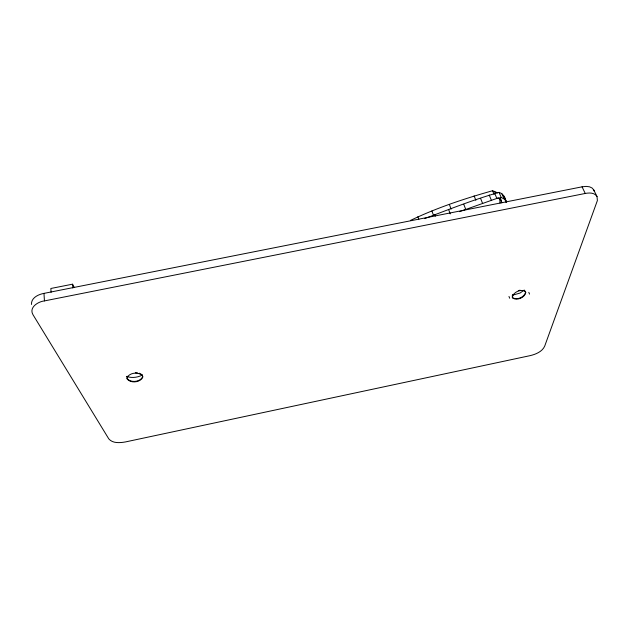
<?xml version="1.0" encoding="UTF-8"?>
<svg xmlns="http://www.w3.org/2000/svg" width="629" height="629" viewBox="0 0 629 629"><rect width="100%" height="100%" fill="white"/><g stroke="black" fill="none" stroke-linecap="round" stroke-linejoin="round"><path stroke-width="0.94" d="M525.655 291.966C524.728 297.116 516.959 300.497 512.556 297.666L512.171 296.802M127.27 376.291L127.105 378.98C130.746 383.572 140.314 382.574 142.775 377.211L142.649 376.118C139.08 371.424 129.315 372.439 126.94 377.887M512.234 295.772L512.753 294.639M524.271 290.048L520.034 293.059L512.438 295.213M410.478 220.409C436.723 207.806 464.595 198.591 492.586 190.729L497.57 192.82M142.469 375.01C137.617 377.565 131.61 378.281 126.405 376.378M424.709 218.585C449.248 209.347 473.841 199.495 499.056 192.388C503.522 193.622 505.653 198.316 506.078 202.593M459.516 211.666L496.839 198.418L501.211 197.553L504.033 198.85L506.235 201.335M518.32 290.677L520.097 290.166M597.023 196.586C594.735 192.521 589.239 192.655 585.245 193.457L44.439 300.914C38.149 301.566 28.682 307.432 32.983 314.704L108.778 438.853C112.717 443.579 119.99 442.887 125.454 441.935L530.082 355.652C535.704 354.324 542.159 351.76 544.683 346.17L597.385 200.549L597.023 196.586L593.807 190.029L592.164 188.055L589.522 186.805L586.071 186.388L582.053 186.837L43.975 293.381C38.463 294.372 30.963 297.808 31.513 304.467M74.128 287.264L72.563 284.182L50.847 288.475L51.098 292.32M135.321 372.769L137.374 372.832M139.237 373.186L141.934 374.648L142.72 376.74C140.259 382.11 130.69 383.1 127.05 378.509M497.877 197.876L500.881 199.346L501.879 202.758M524.484 290.433L525.828 292.399C524.9 297.548 517.132 300.929 512.729 298.099L512.336 297.234C513.178 292.053 521.095 288.609 525.467 291.526M582.053 186.837L585.245 193.457M504.081 196.185L506.652 202.263M501.879 193.693L504.033 198.85M499.056 192.388L501.211 197.553M499.953 198.363L501.769 202.735M494.575 191.334L495.306 193.103M494.701 193.245L496.839 198.418M492.586 190.729L494.04 194.267M489.22 195.021L491.335 200.203M528.816 292.336L529.539 294.113M480.587 198.41L482.663 203.592M474.109 195.871L475.862 200.305M508.971 296.448L509.671 298.232M463.762 204.283L465.767 209.481M449.46 204.677L451.127 209.119M448.642 209.575L450.254 213.907M434.655 214.458L435.284 216.195M431.903 210.951L433.499 215.401M417.876 216.706L418.804 219.379M593.807 190.029L594.216 191.24M72.563 284.182L72.878 288.003M499.662 198.418L500.039 203.096M43.975 293.381L44.439 300.914"/></g></svg>
